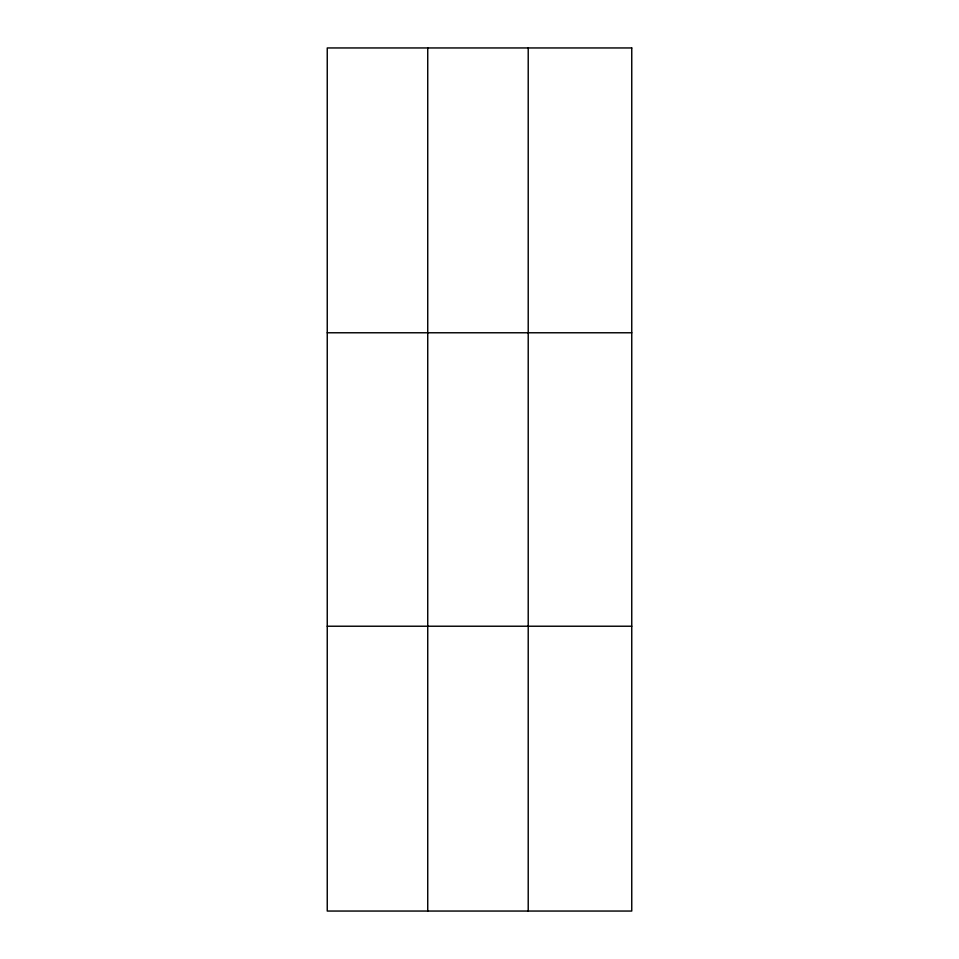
<?xml version="1.0" encoding="UTF-8"?>
<svg xmlns="http://www.w3.org/2000/svg" width="959" height="959" viewBox="0 0 959 959"><rect width="100%" height="100%" fill="white"/><g stroke="black" fill="none" stroke-linecap="round" stroke-linejoin="round"><path stroke-width="1.44" d="M427.738 47.95L427.738 911.05M528.217 47.95L528.217 911.05M327.247 332.773L631.753 332.773M327.247 626.227L631.753 626.227M631.753 47.95L631.753 911.05L327.247 911.05L327.247 47.95L631.753 47.95"/></g></svg>
